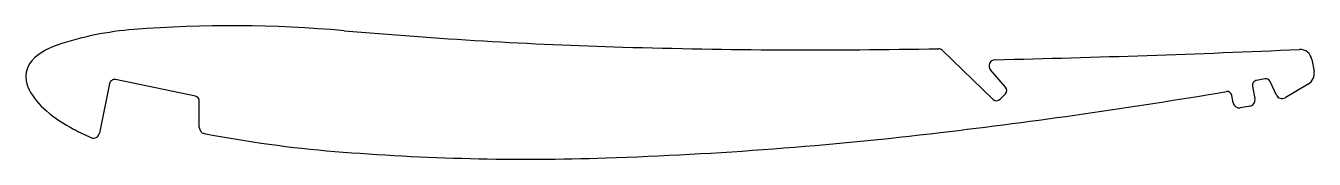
# Model space of a CAD drawing. Extents: x 2099.5 to 2152.5, y 1538.8 to 1544.3.
import ezdxf

# ---------------------------------------------------------------- set-up
doc = ezdxf.new("R2010")
doc.units = 0
doc.layers.get('0').update_dxf_attribs({"linetype": 'CONTINUOUS'})

msp = doc.modelspace()

# ---------------------------------------------------------------- linework, layer by layer
for p, q in [((2137.183, 1543.335), (2139.289, 1541.308)), ((2152.394, 1542.948), (2152.484, 1542.458)), ((2139.798, 1541.812), (2139.179, 1542.522)), ((2102.938, 1541.964), (2102.517, 1539.913)), ((2106.469, 1541.443), (2103.174, 1542.119)), ((2150.458, 1542.152), (2150.117, 1542.09)), ((2150.938, 1541.485), (2150.674, 1542.041)), ((2152.245, 1541.936), (2151.29, 1541.377)), ((2139.572, 1541.313), (2139.792, 1541.542)), ((2149.162, 1541.165), (2149.107, 1541.467)), ((2149.956, 1541.857), (2150.054, 1541.323)), ((2106.628, 1540.15), (2106.628, 1541.247)), ((2149.85, 1541.031), (2149.45, 1540.964))]:
    msp.add_line(p, q)
for centre, radius, start, end in [((2104.928, 1531.159), 13.058, 94.3787, 108.5238), ((2107.966, 1491.484), 52.849, 84.987, 94.3787), ((2129.951, 1742.116), 198.745, 264.98696, 268.30011), ((2101.668, 1540.888), 2.798, 108.5238, 130.1041), ((2131.912, 1808.217), 264.875, 268.30011, 271.1093), ((2100.548, 1542.217), 1.059, 130.1041, 207.7971), ((2137.044, 1543.191), 0.2, 46.0932, 91.1093), ((2139.367, 1542.686), 0.25, 91.3602, 221.0932), ((2124.385, 2173.659), 630.901, 271.360231, 272.497842), ((2151.902, 1542.858), 0.5, 10.3698, 92.4978), ((2151.992, 1542.368), 0.5, 300.3698, 10.3698), ((2103.134, 1541.923), 0.2, 78.3994, 168.3994), ((2150.153, 1541.893), 0.2, 100.3698, 190.3698), ((2150.494, 1541.955), 0.2, 25.3698, 100.3698), ((2102.191, 1543.083), 2.916, 207.7971, 230.5289), ((2106.428, 1541.247), 0.2, 0, 78.3994), ((2108.118, 1784.211), 245.984, 276.76994, 279.53797), ((2139.648, 1541.68), 0.2, 316.0933, 41.0932), ((2148.91, 1541.431), 0.2, 10.3698, 99.4812), ((2151.164, 1541.593), 0.25, 205.3698, 300.3698), ((2104.657, 1546.078), 6.796, 230.5289, 241.9212), ((2139.428, 1541.452), 0.2, 226.0933, 316.0932), ((2149.408, 1541.21), 0.25, 190.3698, 279.6115), ((2149.808, 1541.278), 0.25, 279.6115, 10.3698), ((2106.54, 1549.608), 10.796, 241.9212, 246.1323), ((2102.273, 1539.964), 0.25, 246.1323, 348.3994), ((2106.878, 1540.15), 0.25, 180, 259.0463), ((2116.197, 1588.298), 49.291, 259.0463, 265.3494), ((2117.993, 1701.024), 162.212, 271.89694, 276.76994), ((2120.127, 1636.605), 97.758, 265.34941, 271.89694)]:
    msp.add_arc(centre, radius, start, end)

doc.saveas('drawing.dxf')
